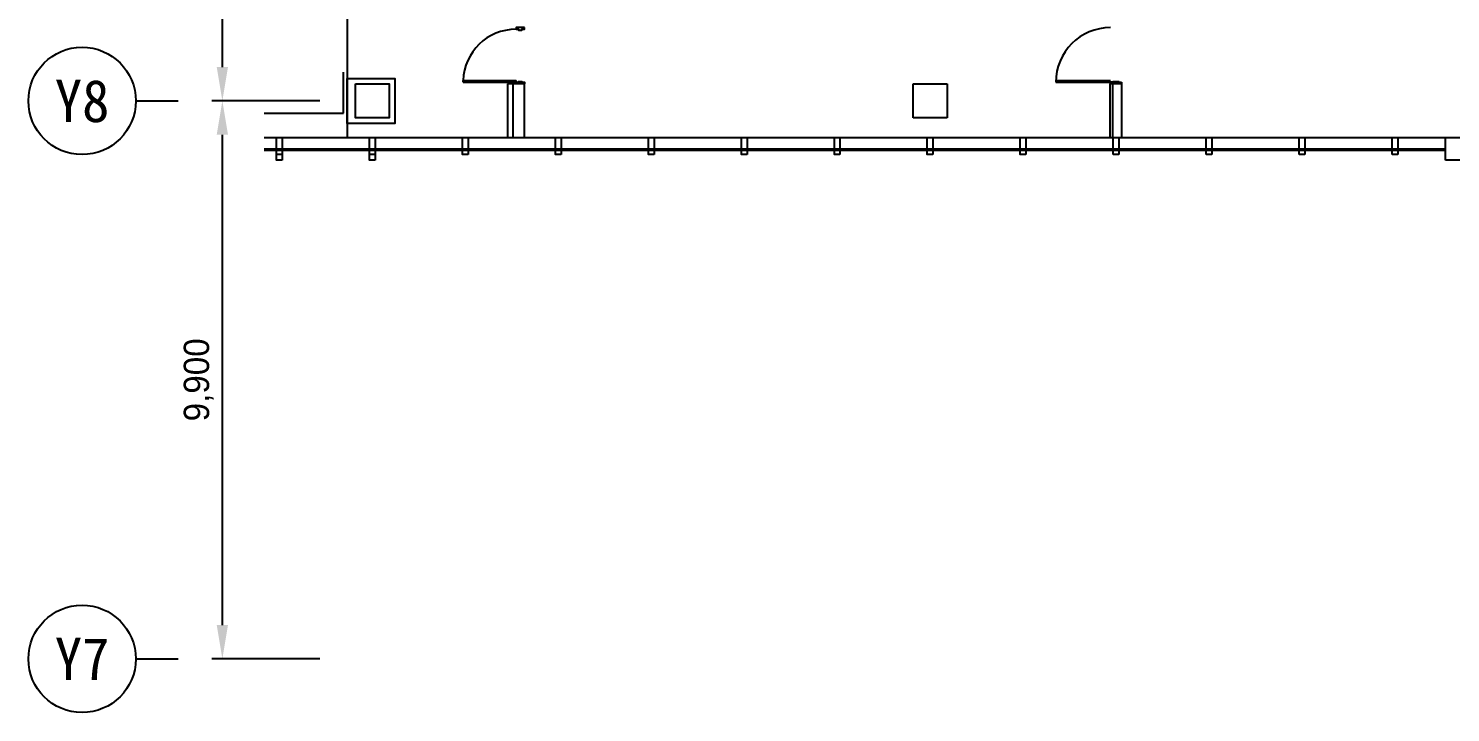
# Model space of a CAD drawing. Header units: millimetres. Extents: x 605428 to 684586, y -474155 to -416366.
# Drawn here: x 605428 to 630671, y -461261 to -449123 of the extents above; entities that cross this region are included whole.
import ezdxf
from ezdxf.enums import TextEntityAlignment as Align

# ---------------------------------------------------------------- set-up
doc = ezdxf.new("R2010")
doc.units = ezdxf.units.MM
doc.header["$LTSCALE"] = 500
doc.header["$PDMODE"] = 2
doc.layers.get('Defpoints').update_dxf_attribs({"color": 8})
for name, color, linetype in [('A-GRID-DIMS', 14, 'Continuous'), ('ARCH', 9, 'Continuous'), ('arch-col', 9, 'Continuous'), ('DIM', 7, 'Continuous'), ('방화석고', 9, 'Continuous')]:
    doc.layers.add(name, color=color, linetype=linetype)
doc.styles.add('돋움', font='')
doc.styles.add('울릉도l', font='')
doc.styles.get('돋움').set_extended_font_data('DotumChe')
doc.styles.get('울릉도l').set_extended_font_data('Dotum')
doc.dimstyles.new('HS-300', dxfattribs={"dimscale": 150, "dimtxt": 3, "dimasz": 4, "dimexe": 1.25, "dimexo": 2, "dimgap": 1, "dimtad": 1, "dimtoh": 1, "dimdec": 0, "dimlunit": 6, "dimtxsty": '울릉도l', "dimcen": 2.5, "dimclrd": 15, "dimclre": 15, "dimadec": 0, "dimazin": 0, "dimtfac": 1, "dimtdec": 0, "dimtmove": 0, "dimatfit": 3, "dimfxl": 0, "dimarcsym": 0})

# ---------------------------------------------------------------- blocks, each defined once
blk = doc.blocks.new('*D14')
at = {"layer": 'Defpoints', "color": 0}
for p in [(608870, -450408), (610901, -450408), (610901, -460308)]:
    blk.add_point(p, dxfattribs=at)
at = {"layer": 'DIM', "color": 1, "lineweight": -2}
for p, q in [((610601, -450408), (608683, -450408)), ((608870, -459708), (608870, -451008)), ((610601, -460308), (608683, -460308))]:
    blk.add_line(p, q, dxfattribs=at)
at = {"layer": 'DIM', "color": 1}
for points in [[(608770, -451008), (608970, -451008), (608870, -450408)], [(608770, -459708), (608970, -459708), (608870, -460308)]]:
    blk.add_solid(points, dxfattribs=at)
at = {"layer": 'DIM', "color": 0, "insert": (608451, -455358), "char_height": 450, "attachment_point": 5, "rotation": 90, "style": '울릉도l'}
blk.add_mtext('9,900', dxfattribs=at)
blk = doc.blocks.new('*D15')
at = {"layer": 'Defpoints', "color": 0}
for p in [(608870, -443808), (610901, -443808), (610901, -450408)]:
    blk.add_point(p, dxfattribs=at)
at = {"layer": 'DIM', "color": 1, "lineweight": -2}
for p, q in [((610601, -443808), (608683, -443808)), ((608870, -449808), (608870, -444408)), ((610601, -450408), (608683, -450408))]:
    blk.add_line(p, q, dxfattribs=at)
at = {"layer": 'DIM', "color": 1}
for points in [[(608770, -444408), (608970, -444408), (608870, -443808)], [(608770, -449808), (608970, -449808), (608870, -450408)]]:
    blk.add_solid(points, dxfattribs=at)
at = {"layer": 'DIM', "color": 0, "insert": (608451, -447108), "char_height": 450, "attachment_point": 5, "rotation": 90, "style": '울릉도l'}
blk.add_mtext('6,600', dxfattribs=at)
blk = doc.blocks.new('주열마킹$0$')
blk.add_line((0, 5), (0, 0))
blk.add_circle((0, 11.35), 6.35)
at = {"color": 3, "style": '돋움'}
blk.add_attdef('NO', text='', height=5, dxfattribs=at).set_placement((0, 11.35), align=Align.MIDDLE_CENTER)
blk = doc.blocks.new('MULLION_100X300')
blk.add_lwpolyline([(0, -50), (0, 50), (300, 50), (300, -50)], close=True)

msp = doc.modelspace()

# ---------------------------------------------------------------- linework, layer by layer
at = {"layer": 'ARCH', "color": 9}
for p, q in [((611082.7, -444258.4), (611082.7, -451058.4)), ((611022.8, -450623.7), (611022.8, -449898.8)), ((613142.8, -450048.5), (614082.8, -450048.5)), ((613142.8, -450078.5), (613142.8, -450048.5)), ((613142.8, -450048.5), (614082.8, -450048.5)), ((613142.8, -450078.5), (613142.8, -450048.5)), ((613142.8, -450078.5), (614082.8, -450078.5)), ((613142.8, -450078.5), (614082.8, -450078.5)), ((614082.8, -450078.5), (614082.8, -450048.5)), ((614082.8, -450078.5), (614082.8, -450048.5)), ((613932.8, -450108.5), (613932.8, -451058.5)), ((613932.8, -450108.5), (613932.8, -451058.5)), ((614232.8, -450108.5), (613932.8, -450108.5)), ((614032.8, -451058.5), (614032.8, -450108.5)), ((614032.8, -451058.5), (614032.8, -450108.5)), ((614232.8, -451058.5), (614232.8, -450108.5)), ((624682.8, -451358.5), (624682.8, -451058.5)), ((624682.8, -451058.5), (624782.8, -451058.5)), ((624782.8, -451058.5), (624782.8, -451358.5)), ((626332.8, -451358.5), (626332.8, -451058.5)), ((626332.8, -451058.5), (626432.8, -451058.5)), ((626432.8, -451058.5), (626432.8, -451358.5)), ((627982.8, -451358.5), (627982.8, -451058.5)), ((627982.8, -451058.5), (628082.8, -451058.5)), ((628082.8, -451058.5), (628082.8, -451358.5)), ((629632.8, -451358.5), (629632.8, -451058.5)), ((629632.8, -451058.5), (629732.8, -451058.5)), ((629732.8, -451058.5), (629732.8, -451358.5)), ((630582.8, -451058.5), (630982.8, -451058.5)), ((630582.8, -451458.5), (630582.8, -451058.5)), ((624782.8, -451358.5), (624682.8, -451358.5)), ((626432.8, -451358.5), (626332.8, -451358.5)), ((628082.8, -451358.5), (627982.8, -451358.5)), ((629732.8, -451358.5), (629632.8, -451358.5)), ((630982.8, -451458.5), (630582.8, -451458.5))]:
    msp.add_line(p, q, dxfattribs=at)
at = {"layer": 'ARCH'}
for p, q in [((609614.7, -450623.7), (611022.8, -450623.7)), ((609614.7, -451058.3), (611832.8, -451058.3)), ((609614.7, -451058.5), (630582.8, -451058.5)), ((609614.7, -451258.3), (611832.8, -451258.3)), ((609614.7, -451258.5), (630582.8, -451258.5)), ((609614.7, -451282.3), (611832.8, -451282.3)), ((609614.7, -451282.5), (630582.8, -451282.5))]:
    msp.add_line(p, q, dxfattribs=at)
at = {"layer": 'ARCH', "color": 9}
for points in [[(614232.8, -449108.5), (614082.8, -449108.5), (614082.8, -449138.5), (614127.8, -449138.5), (614127.8, -449153.5), (614187.8, -449153.5), (614187.8, -449138.5), (614232.8, -449138.5)], [(614232.8, -449108.5), (614082.8, -449108.5), (614082.8, -449138.5), (614127.8, -449138.5), (614127.8, -449153.5), (614187.8, -449153.5), (614187.8, -449138.5), (614232.8, -449138.5)], [(611082.8, -450008.5), (611932.8, -450008.5), (611932.8, -450808.5), (611082.8, -450808.5)], [(614232.8, -450108.5), (614082.8, -450108.5), (614082.8, -450078.5), (614127.8, -450078.5), (614127.8, -450063.5), (614187.8, -450063.5), (614187.8, -450078.5), (614232.8, -450078.5)], [(614232.8, -450108.5), (614082.8, -450108.5), (614082.8, -450078.5), (614127.8, -450078.5), (614127.8, -450063.5), (614187.8, -450063.5), (614187.8, -450078.5), (614232.8, -450078.5)], [(611232.8, -450108.5), (611832.8, -450108.5), (611832.8, -450708.5), (611232.8, -450708.5)], [(611232.8, -450108.5), (611832.8, -450108.5), (611832.8, -450708.5), (611232.8, -450708.5)], [(611583.3, -451458.3), (611483.3, -451458.3), (611483.3, -451058.3), (611583.3, -451058.3)], [(621482.8, -451358.5), (621382.8, -451358.5), (621382.8, -451058.5), (621482.8, -451058.5)], [(623132.8, -451358.5), (623032.8, -451358.5), (623032.8, -451058.5), (623132.8, -451058.5)]]:
    msp.add_lwpolyline(points, close=True, dxfattribs=at)
msp.add_lwpolyline([(613932.8, -450108.5), (613932.8, -451058.5)], dxfattribs=at)
msp.add_lwpolyline([(613932.8, -450108.5), (613932.8, -451058.5)], dxfattribs=at)
at = {"layer": 'ARCH'}
msp.add_lwpolyline([(609933.3, -451458.3), (609833.3, -451458.3), (609833.3, -451058.3), (609933.3, -451058.3)], close=True, dxfattribs=at)
at = {"layer": 'ARCH', "color": 9}
msp.add_arc((614082.8, -450078.5), 940, 90, 178.1729, dxfattribs=at)
msp.add_arc((614082.8, -450078.5), 940, 90, 178.1729, dxfattribs=at)
at = {"layer": 'arch-col', "color": 9}
for p, q in [((621132.8, -450108.5), (621732.8, -450108.5)), ((621132.8, -450708.5), (621132.8, -450108.5)), ((621732.8, -450108.5), (621732.8, -450708.5)), ((621732.8, -450708.5), (621132.8, -450708.5))]:
    msp.add_line(p, q, dxfattribs=at)
at = {"layer": '방화석고', "color": 9}
for p, q in [((623662.8, -450078.5), (624632.8, -450078.5)), ((623662.8, -450078.5), (624632.8, -450078.5)), ((623663.2, -450048.5), (624632.8, -450048.5)), ((623663.2, -450048.5), (624632.8, -450048.5)), ((624632.8, -450108.5), (624632.8, -450078.5)), ((624632.8, -450078.5), (624677.8, -450078.5)), ((624632.8, -450108.5), (624632.8, -450078.5)), ((624632.8, -450078.5), (624677.8, -450078.5)), ((624677.8, -450078.5), (624632.8, -450078.5)), ((624672.8, -450078.5), (624672.8, -451058.5)), ((624677.8, -450078.5), (624677.8, -450063.5)), ((624677.8, -450063.5), (624787.8, -450063.5)), ((624677.8, -450078.5), (624677.8, -450063.5)), ((624677.8, -450063.5), (624787.8, -450063.5)), ((624787.8, -450063.5), (624787.8, -450078.5)), ((624787.8, -450063.5), (624787.8, -450078.5)), ((624787.8, -450078.5), (624832.8, -450078.5)), ((624787.8, -450078.5), (624832.8, -450078.5)), ((624832.8, -450078.5), (624832.8, -450108.5)), ((624832.8, -450078.5), (624832.8, -450108.5)), ((624622.8, -450108.5), (624622.8, -451058.5)), ((624632.8, -450108.5), (624622.8, -450108.5)), ((624832.8, -450108.5), (624632.8, -450108.5)), ((624832.8, -450108.5), (624632.8, -450108.5)), ((624832.8, -450108.5), (624832.8, -451058.5))]:
    msp.add_line(p, q, dxfattribs=at)
msp.add_arc((624632.8, -450078.5), 970, 90.00001, 180, dxfattribs=at)
msp.add_arc((624632.8, -450078.5), 970, 90.00001, 180, dxfattribs=at)

# ---------------------------------------------------------------- block references
at = {"layer": 'A-GRID-DIMS'}
ref = msp.add_blockref('주열마킹$0$', (608082.6, -450408.5), dxfattribs=dict(at, xscale=150, yscale=150, zscale=150, rotation=90))
ref.add_attrib('NO', 'Y8', dxfattribs={"layer": '0', "color": 3, "height": 750, "style": '돋움'}).set_placement((606380.1, -450408.5), align=Align.MIDDLE_CENTER)
ref = msp.add_blockref('주열마킹$0$', (608082.6, -460308.5), dxfattribs=dict(at, xscale=150, yscale=150, zscale=150, rotation=90))
ref.add_attrib('NO', 'Y7', dxfattribs={"layer": '0', "color": 3, "height": 750, "style": '돋움'}).set_placement((606380.1, -460308.5), align=Align.MIDDLE_CENTER)
at = {"layer": 'ARCH', "rotation": 90}
msp.add_blockref('MULLION_100X300', (609882.8, -451358.5), dxfattribs=at)
at = {"layer": 'ARCH', "color": 9, "rotation": 90}
for p in [(611532.8, -451358.5), (613182.8, -451358.5), (614832.8, -451358.5), (616482.8, -451358.5), (618132.8, -451358.5), (619782.8, -451358.5)]:
    msp.add_blockref('MULLION_100X300', p, dxfattribs=at)

# ---------------------------------------------------------------- dimensions: what is measured, and where the dimension line sits
at = {"layer": 'DIM'}
for base, p1, p2, picture, middle in [((608870.1, -443808.5), (610901.3, -450408.5), (610901.3, -443808.5), '*D15', (608451.5, -447108.5)), ((608870.1, -450408.5), (610901.3, -460308.5), (610901.3, -450408.5), '*D14', (608451.5, -455358.5))]:
    dim = msp.add_linear_dim(base=base, p1=p1, p2=p2, angle=90, dimstyle='HS-300', override={"dimclrd": 1, "dimclre": 1, "dimtmove": 1}, dxfattribs=at)
    dim.commit()
    dim.dimension.update_dxf_attribs({"geometry": picture, "text_midpoint": middle})

doc.saveas('drawing.dxf')
